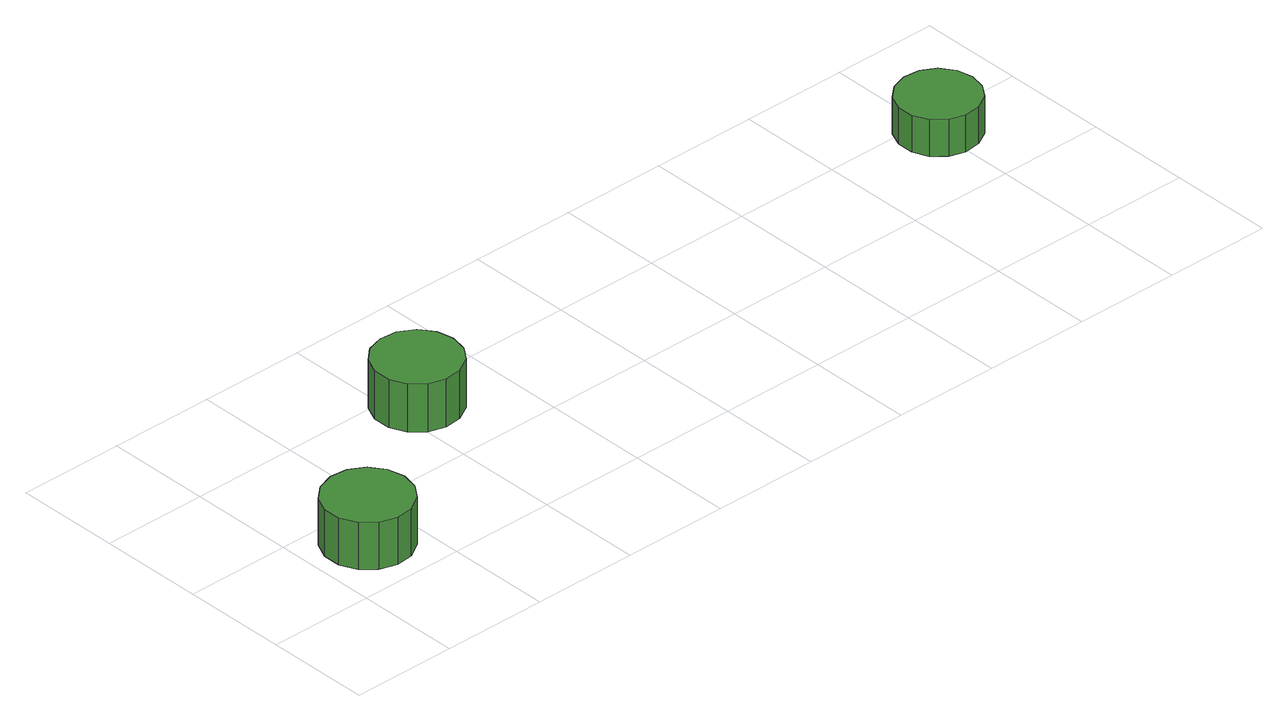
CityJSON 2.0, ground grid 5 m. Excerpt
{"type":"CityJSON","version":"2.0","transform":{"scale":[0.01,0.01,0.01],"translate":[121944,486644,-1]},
"CityObjects":{
"tree1":{"type":"SolitaryVegetationObject","attributes":{"function":"something"},"geometry":[{"type":"MultiSurface","lod":"1","boundaries":[[[0,1,2,3,4,5,6,7,8,9,10,11,12,13,14]],[[15,16,17,18,19,20,21,22,23,24,25,26,27,28,29]],[[0,29,28,1]],[[1,28,27,2]],[[2,27,26,3]],[[3,26,25,4]],[[4,25,24,5]],[[5,24,23,6]],[[6,23,22,7]],[[7,22,21,8]],[[8,21,20,9]],[[9,20,19,10]],[[10,19,18,11]],[[11,18,17,12]],[[12,17,16,13]],[[13,16,15,14]],[[14,15,29,0]]]}]},
"tree2":{"type":"SolitaryVegetationObject","attributes":{"function":"something"},"geometry":[{"type":"MultiSurface","lod":"1","boundaries":[[[30,31,32,33,34,35,36,37,38,39,40,41,42,43,44]],[[45,46,47,48,49,50,51,52,53,54,55,56,57,58,59]],[[30,59,58,31]],[[31,58,57,32]],[[32,57,56,33]],[[33,56,55,34]],[[34,55,54,35]],[[35,54,53,36]],[[36,53,52,37]],[[37,52,51,38]],[[38,51,50,39]],[[39,50,49,40]],[[40,49,48,41]],[[41,48,47,42]],[[42,47,46,43]],[[43,46,45,44]],[[44,45,59,30]]]}]},
"tree3":{"type":"SolitaryVegetationObject","attributes":{"function":"something"},"geometry":[{"type":"MultiSurface","lod":"1","boundaries":[[[60,61,62,63,64,65,66,67,68,69,70,71,72,73,74]],[[75,76,77,78,79,80,81,82,83,84,85,86,87,88,89]],[[60,89,88,61]],[[61,88,87,62]],[[62,87,86,63]],[[63,86,85,64]],[[64,85,84,65]],[[65,84,83,66]],[[66,83,82,67]],[[67,82,81,68]],[[68,81,80,69]],[[69,80,79,70]],[[70,79,78,71]],[[71,78,77,72]],[[72,77,76,73]],[[73,76,75,74]],[[74,75,89,60]]]}]}
},
"vertices":[
[484,293,307],[466,376,307],[417,444,307],[344,487,307],[260,495,307],[179,469,307],[117,413,307],[82,336,307],[82,251,307],[117,174,307],[179,118,307],[260,92,307],[344,100,307],[417,143,307],[466,211,307],[466,211,76],[417,143,76],[344,100,76],[260,92,76],[179,118,76],[117,174,76],[82,251,76],[82,336,76],[117,413,76],[179,469,76],[260,495,76],[344,487,76],[417,444,76],[466,376,76],[484,293,76],
[1303,889,312],[1286,970,312],[1237,1038,312],[1164,1080,312],[1081,1088,312],[1002,1063,312],[940,1007,312],[906,930,312],[906,847,312],[940,771,312],[1002,715,312],[1081,689,312],[1164,698,312],[1237,740,312],[1286,807,312],[1286,807,76],[1237,740,76],[1164,698,76],[1081,689,76],[1002,715,76],[940,771,76],[906,847,76],[906,930,76],[940,1007,76],[1002,1063,76],[1081,1088,76],[1164,1080,76],[1237,1038,76],[1286,970,76],[1303,889,76],
[4199,914,256],[4183,990,256],[4137,1054,256],[4069,1093,256],[3991,1101,256],[3917,1077,256],[3858,1025,256],[3827,953,256],[3827,875,256],[3858,803,256],[3917,751,256],[3991,727,256],[4069,735,256],[4137,774,256],[4183,837,256],[4183,837,75],[4137,774,75],[4069,735,75],[3991,727,75],[3917,751,75],[3858,803,75],[3827,875,75],[3827,953,75],[3858,1025,75],[3917,1077,75],[3991,1101,75],[4069,1093,75],[4137,1054,75],[4183,990,75],[4199,914,75]
]}
